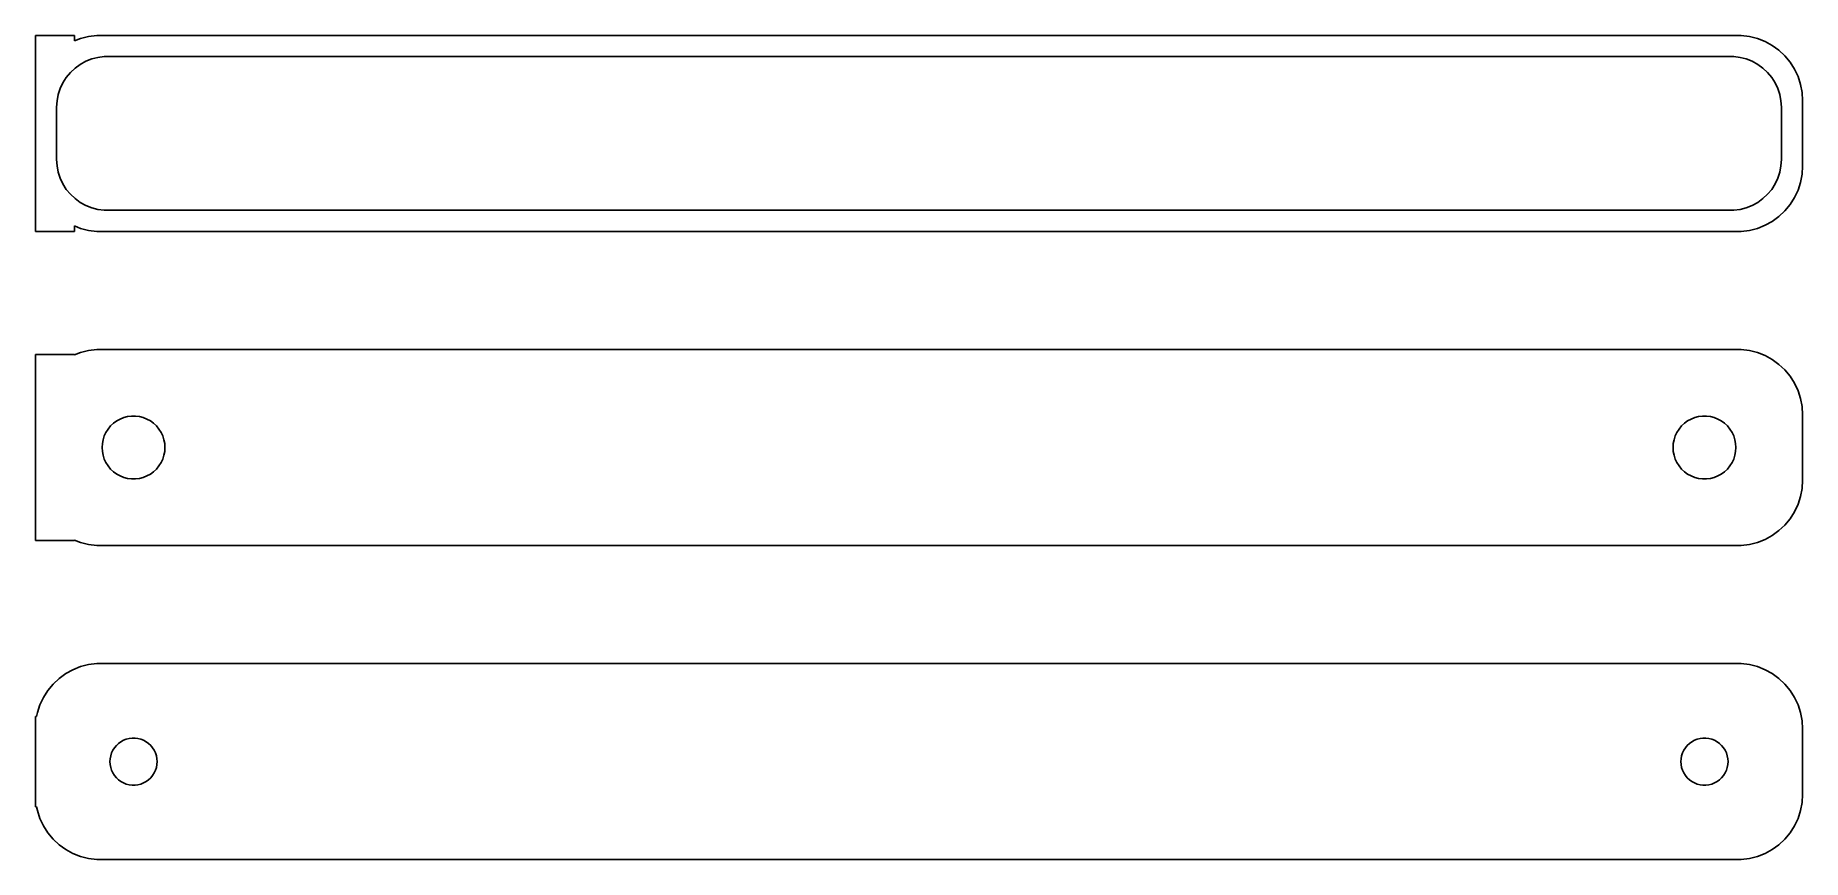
# Model space of a CAD drawing. Header units: metres. Extents: x -68 to 68, y 41 to 103.
import ezdxf

# ---------------------------------------------------------------- set-up
doc = ezdxf.new("R2010")
doc.units = ezdxf.units.M

msp = doc.modelspace()

# ---------------------------------------------------------------- linework, layer by layer
for p, q in [((-64.5, 103.49), (-67.5, 103.49)), ((-67.5, 103.49), (-67.5, 88.5099)), ((-64.5, 103.075), (-64.5, 103.49)), ((-64.0451, 103.255), (-64.5, 103.075)), ((-63.4369, 103.411), (-64.0451, 103.255)), ((-62.8139, 103.49), (-63.4369, 103.411)), ((62.8139, 103.49), (-62.8139, 103.49)), ((63.4369, 103.411), (62.8139, 103.49)), ((64.0451, 103.255), (63.4369, 103.411)), ((64.6289, 103.024), (64.0451, 103.255)), ((65.1791, 102.722), (64.6289, 103.024)), ((65.6871, 102.353), (65.1791, 102.722)), ((-64.4685, 100.984), (-64.0751, 101.27)), ((-64.0751, 101.27), (-63.6489, 101.504)), ((-63.6489, 101.504), (-63.1967, 101.683)), ((-63.1967, 101.683), (-62.7256, 101.804)), ((-62.7256, 101.804), (-62.2432, 101.865)), ((-62.2432, 101.865), (62.2432, 101.865)), ((62.2432, 101.865), (62.7256, 101.804)), ((62.7256, 101.804), (63.1967, 101.683)), ((63.1967, 101.683), (63.6489, 101.504)), ((63.6489, 101.504), (64.0751, 101.27)), ((64.0751, 101.27), (64.4685, 100.984)), ((66.1448, 101.923), (65.6871, 102.353)), ((66.5451, 101.439), (66.1448, 101.923)), ((66.8815, 100.909), (66.5451, 101.439)), ((-65.3936, 99.8656), (-65.133, 100.276)), ((-65.133, 100.276), (-64.823, 100.651)), ((-64.823, 100.651), (-64.4685, 100.984)), ((64.4685, 100.984), (64.823, 100.651)), ((64.823, 100.651), (65.133, 100.276)), ((65.133, 100.276), (65.3936, 99.8656)), ((67.1489, 100.341), (66.8815, 100.909)), ((67.3429, 99.7434), (67.1489, 100.341)), ((-65.8421, 98.4854), (-65.751, 98.9631)), ((-65.751, 98.9631), (-65.6007, 99.4256)), ((-65.6007, 99.4256), (-65.3936, 99.8656)), ((65.3936, 99.8656), (65.6007, 99.4256)), ((65.6007, 99.4256), (65.751, 98.9631)), ((65.751, 98.9631), (65.8421, 98.4854)), ((67.4606, 99.1267), (67.3429, 99.7434)), ((67.5, 98.5), (67.4606, 99.1267)), ((-65.8726, 98), (-65.8421, 98.4854)), ((-65.8726, 94), (-65.8726, 98)), ((65.8421, 98.4854), (65.8726, 98)), ((65.8726, 98), (65.8726, 94)), ((67.5, 93.5), (67.5, 98.5)), ((-65.8421, 93.5146), (-65.8726, 94)), ((-65.751, 93.0369), (-65.8421, 93.5146)), ((65.8421, 93.5146), (65.751, 93.0369)), ((65.8726, 94), (65.8421, 93.5146)), ((67.4606, 92.8733), (67.5, 93.5)), ((-65.6007, 92.5744), (-65.751, 93.0369)), ((-65.3936, 92.1344), (-65.6007, 92.5744)), ((-65.133, 91.7237), (-65.3936, 92.1344)), ((65.3936, 92.1344), (65.133, 91.7237)), ((65.6007, 92.5744), (65.3936, 92.1344)), ((65.751, 93.0369), (65.6007, 92.5744)), ((67.1489, 91.6594), (67.3429, 92.2566)), ((67.3429, 92.2566), (67.4606, 92.8733)), ((-64.823, 91.349), (-65.133, 91.7237)), ((-64.4685, 91.0161), (-64.823, 91.349)), ((-64.0751, 90.7302), (-64.4685, 91.0161)), ((-63.6489, 90.4959), (-64.0751, 90.7302)), ((-63.1967, 90.3169), (-63.6489, 90.4959)), ((63.6489, 90.4959), (63.1967, 90.3169)), ((64.0751, 90.7302), (63.6489, 90.4959)), ((64.4685, 91.0161), (64.0751, 90.7302)), ((64.823, 91.349), (64.4685, 91.0161)), ((65.133, 91.7237), (64.823, 91.349)), ((66.1448, 90.0773), (66.5451, 90.5611)), ((66.5451, 90.5611), (66.8815, 91.0912)), ((66.8815, 91.0912), (67.1489, 91.6594)), ((-62.7256, 90.196), (-63.1967, 90.3169)), ((-62.2432, 90.135), (-62.7256, 90.196)), ((62.2432, 90.135), (-62.2432, 90.135)), ((62.7256, 90.196), (62.2432, 90.135)), ((63.1967, 90.3169), (62.7256, 90.196)), ((64.6289, 88.9759), (65.1791, 89.2784)), ((65.1791, 89.2784), (65.6871, 89.6474)), ((65.6871, 89.6474), (66.1448, 90.0773)), ((-67.5, 88.5099), (-64.5, 88.5099)), ((-64.5, 88.9248), (-64.0451, 88.7447)), ((-64.5, 88.5099), (-64.5, 88.9248)), ((-64.0451, 88.7447), (-63.4369, 88.5886)), ((-63.4369, 88.5886), (-62.8139, 88.5099)), ((-62.8139, 88.5099), (62.8139, 88.5099)), ((62.8139, 88.5099), (63.4369, 88.5886)), ((63.4369, 88.5886), (64.0451, 88.7447)), ((64.0451, 88.7447), (64.6289, 88.9759)), ((-64.5, 79.1148), (-67.5, 79.1148)), ((-67.5, 79.1148), (-67.5, 64.8852)), ((-64.0451, 79.2553), (-64.5, 79.0752)), ((-64.5, 79.0752), (-64.5, 79.1148)), ((-63.4369, 79.4114), (-64.0451, 79.2553)), ((-62.8139, 79.4901), (-63.4369, 79.4114)), ((62.8139, 79.4901), (-62.8139, 79.4901)), ((63.4369, 79.4114), (62.8139, 79.4901)), ((64.0451, 79.2553), (63.4369, 79.4114)), ((64.6289, 79.0241), (64.0451, 79.2553)), ((65.1791, 78.7216), (64.6289, 79.0241)), ((65.6871, 78.3526), (65.1791, 78.7216)), ((66.1448, 77.9227), (65.6871, 78.3526)), ((66.5451, 77.4389), (66.1448, 77.9227)), ((66.8815, 76.9088), (66.5451, 77.4389)), ((67.1489, 76.3406), (66.8815, 76.9088)), ((67.3429, 75.7434), (67.1489, 76.3406)), ((67.4606, 75.1267), (67.3429, 75.7434)), ((-61.0219, 74.1716), (-60.7416, 74.2825)), ((-60.7416, 74.2825), (-60.4497, 74.3575)), ((-60.4497, 74.3575), (-60.1507, 74.3953)), ((-60.1507, 74.3953), (-59.8493, 74.3953)), ((-59.8493, 74.3953), (-59.5503, 74.3575)), ((-59.5503, 74.3575), (-59.2584, 74.2825)), ((-59.2584, 74.2825), (-58.9781, 74.1716)), ((58.9781, 74.1716), (59.2584, 74.2825)), ((59.2584, 74.2825), (59.5503, 74.3575)), ((59.5503, 74.3575), (59.8493, 74.3953)), ((59.8493, 74.3953), (60.1507, 74.3953)), ((60.1507, 74.3953), (60.4497, 74.3575)), ((60.4497, 74.3575), (60.7416, 74.2825)), ((60.7416, 74.2825), (61.0219, 74.1716)), ((67.5, 74.5), (67.4606, 75.1267)), ((67.5, 69.5), (67.5, 74.5)), ((-62.2315, 72.8835), (-62.1031, 73.1562)), ((-62.1031, 73.1562), (-61.9416, 73.4107)), ((-61.9416, 73.4107), (-61.7495, 73.6429)), ((-61.7495, 73.6429), (-61.5298, 73.8492)), ((-61.5298, 73.8492), (-61.286, 74.0264)), ((-61.286, 74.0264), (-61.0219, 74.1716)), ((-58.9781, 74.1716), (-58.714, 74.0264)), ((-58.714, 74.0264), (-58.4702, 73.8492)), ((-58.4702, 73.8492), (-58.2505, 73.6429)), ((-58.2505, 73.6429), (-58.0583, 73.4107)), ((-58.0583, 73.4107), (-57.8969, 73.1562)), ((-57.8969, 73.1562), (-57.7685, 72.8835)), ((57.7685, 72.8835), (57.8969, 73.1562)), ((57.8969, 73.1562), (58.0583, 73.4107)), ((58.0583, 73.4107), (58.2505, 73.6429)), ((58.2505, 73.6429), (58.4702, 73.8492)), ((58.4702, 73.8492), (58.714, 74.0264)), ((58.714, 74.0264), (58.9781, 74.1716)), ((61.0219, 74.1716), (61.286, 74.0264)), ((61.286, 74.0264), (61.5298, 73.8492)), ((61.5298, 73.8492), (61.7495, 73.6429)), ((61.7495, 73.6429), (61.9416, 73.4107)), ((61.9416, 73.4107), (62.1031, 73.1562)), ((62.1031, 73.1562), (62.2315, 72.8835)), ((-62.4, 72), (-62.3811, 72.3008)), ((-62.3811, 71.6992), (-62.4, 72)), ((-62.3811, 72.3008), (-62.3246, 72.5968)), ((-62.3246, 71.4032), (-62.3811, 71.6992)), ((-62.3246, 72.5968), (-62.2315, 72.8835)), ((-57.7685, 72.8835), (-57.6754, 72.5968)), ((-57.6754, 72.5968), (-57.6189, 72.3008)), ((-57.6189, 71.6992), (-57.6754, 71.4032)), ((-57.6189, 72.3008), (-57.6, 72)), ((-57.6, 72), (-57.6189, 71.6992)), ((57.6, 72), (57.6189, 72.3008)), ((57.6189, 71.6992), (57.6, 72)), ((57.6189, 72.3008), (57.6754, 72.5968)), ((57.6754, 71.4032), (57.6189, 71.6992)), ((57.6754, 72.5968), (57.7685, 72.8835)), ((62.2315, 72.8835), (62.3246, 72.5968)), ((62.3246, 72.5968), (62.3811, 72.3008)), ((62.3811, 71.6992), (62.3246, 71.4032)), ((62.3811, 72.3008), (62.4, 72)), ((62.4, 72), (62.3811, 71.6992)), ((-62.2315, 71.1165), (-62.3246, 71.4032)), ((-62.1031, 70.8438), (-62.2315, 71.1165)), ((-61.9416, 70.5893), (-62.1031, 70.8438)), ((-61.7495, 70.3571), (-61.9416, 70.5893)), ((-61.5298, 70.1508), (-61.7495, 70.3571)), ((-58.2505, 70.3571), (-58.4702, 70.1508)), ((-58.0583, 70.5893), (-58.2505, 70.3571)), ((-57.8969, 70.8438), (-58.0583, 70.5893)), ((-57.7685, 71.1165), (-57.8969, 70.8438)), ((-57.6754, 71.4032), (-57.7685, 71.1165)), ((57.7685, 71.1165), (57.6754, 71.4032)), ((57.8969, 70.8438), (57.7685, 71.1165)), ((58.0583, 70.5893), (57.8969, 70.8438)), ((58.2505, 70.3571), (58.0583, 70.5893)), ((58.4702, 70.1508), (58.2505, 70.3571)), ((61.7495, 70.3571), (61.5298, 70.1508)), ((61.9416, 70.5893), (61.7495, 70.3571)), ((62.1031, 70.8438), (61.9416, 70.5893)), ((62.2315, 71.1165), (62.1031, 70.8438)), ((62.3246, 71.4032), (62.2315, 71.1165)), ((-61.286, 69.9736), (-61.5298, 70.1508)), ((-61.0219, 69.8284), (-61.286, 69.9736)), ((-60.7416, 69.7175), (-61.0219, 69.8284)), ((-60.4497, 69.6425), (-60.7416, 69.7175)), ((-60.1507, 69.6047), (-60.4497, 69.6425)), ((-59.8493, 69.6047), (-60.1507, 69.6047)), ((-59.5503, 69.6425), (-59.8493, 69.6047)), ((-59.2584, 69.7175), (-59.5503, 69.6425)), ((-58.9781, 69.8284), (-59.2584, 69.7175)), ((-58.714, 69.9736), (-58.9781, 69.8284)), ((-58.4702, 70.1508), (-58.714, 69.9736)), ((58.714, 69.9736), (58.4702, 70.1508)), ((58.9781, 69.8284), (58.714, 69.9736)), ((59.2584, 69.7175), (58.9781, 69.8284)), ((59.5503, 69.6425), (59.2584, 69.7175)), ((59.8493, 69.6047), (59.5503, 69.6425)), ((60.1507, 69.6047), (59.8493, 69.6047)), ((60.4497, 69.6425), (60.1507, 69.6047)), ((60.7416, 69.7175), (60.4497, 69.6425)), ((61.0219, 69.8284), (60.7416, 69.7175)), ((61.286, 69.9736), (61.0219, 69.8284)), ((61.5298, 70.1508), (61.286, 69.9736)), ((67.3429, 68.2566), (67.4606, 68.8733)), ((67.4606, 68.8733), (67.5, 69.5)), ((66.8815, 67.0912), (67.1489, 67.6594)), ((67.1489, 67.6594), (67.3429, 68.2566)), ((66.1448, 66.0773), (66.5451, 66.5611)), ((66.5451, 66.5611), (66.8815, 67.0912)), ((-67.5, 64.8852), (-64.5, 64.8852)), ((-64.5, 64.8852), (-64.5, 64.9248)), ((-64.5, 64.9248), (-64.0451, 64.7447)), ((64.0451, 64.7447), (64.6289, 64.9759)), ((64.6289, 64.9759), (65.1791, 65.2784)), ((65.1791, 65.2784), (65.6871, 65.6474)), ((65.6871, 65.6474), (66.1448, 66.0773)), ((-64.0451, 64.7447), (-63.4369, 64.5886)), ((-63.4369, 64.5886), (-62.8139, 64.5099)), ((-62.8139, 64.5099), (62.8139, 64.5099)), ((62.8139, 64.5099), (63.4369, 64.5886)), ((63.4369, 64.5886), (64.0451, 64.7447)), ((-63.4369, 55.4114), (-64.0451, 55.2553)), ((-62.8139, 55.4901), (-63.4369, 55.4114)), ((62.8139, 55.4901), (-62.8139, 55.4901)), ((63.4369, 55.4114), (62.8139, 55.4901)), ((64.0451, 55.2553), (63.4369, 55.4114)), ((-65.6871, 54.3526), (-66.1448, 53.9227)), ((-65.1791, 54.7216), (-65.6871, 54.3526)), ((-64.6289, 55.0241), (-65.1791, 54.7216)), ((-64.0451, 55.2553), (-64.6289, 55.0241)), ((64.6289, 55.0241), (64.0451, 55.2553)), ((65.1791, 54.7216), (64.6289, 55.0241)), ((65.6871, 54.3526), (65.1791, 54.7216)), ((66.1448, 53.9227), (65.6871, 54.3526)), ((-66.8815, 52.9088), (-67.1489, 52.3406)), ((-66.5451, 53.4389), (-66.8815, 52.9088)), ((-66.1448, 53.9227), (-66.5451, 53.4389)), ((66.5451, 53.4389), (66.1448, 53.9227)), ((66.8815, 52.9088), (66.5451, 53.4389)), ((67.1489, 52.3406), (66.8815, 52.9088)), ((-67.4, 51.4442), (-67.5, 51.4442)), ((-67.5, 51.4442), (-67.5, 44.5558)), ((-67.3429, 51.7434), (-67.4, 51.4442)), ((-67.1489, 52.3406), (-67.3429, 51.7434)), ((67.3429, 51.7434), (67.1489, 52.3406)), ((67.4606, 51.1267), (67.3429, 51.7434)), ((67.5, 50.5), (67.4606, 51.1267)), ((67.5, 45.5), (67.5, 50.5)), ((-61.7434, 48.4476), (-61.6736, 48.6626)), ((-61.6736, 48.6626), (-61.5773, 48.8671)), ((-61.5773, 48.8671), (-61.4562, 49.058)), ((-61.4562, 49.058), (-61.3121, 49.2322)), ((-61.3121, 49.2322), (-61.1474, 49.3869)), ((-61.1474, 49.3869), (-60.9645, 49.5198)), ((-60.9645, 49.5198), (-60.7664, 49.6287)), ((-60.7664, 49.6287), (-60.5562, 49.7119)), ((-60.5562, 49.7119), (-60.3373, 49.7681)), ((-60.3373, 49.7681), (-60.113, 49.7964)), ((-60.113, 49.7964), (-59.887, 49.7964)), ((-59.887, 49.7964), (-59.6627, 49.7681)), ((-59.6627, 49.7681), (-59.4438, 49.7119)), ((-59.4438, 49.7119), (-59.2336, 49.6287)), ((-59.2336, 49.6287), (-59.0355, 49.5198)), ((-59.0355, 49.5198), (-58.8526, 49.3869)), ((-58.8526, 49.3869), (-58.6879, 49.2322)), ((-58.6879, 49.2322), (-58.5438, 49.058)), ((-58.5438, 49.058), (-58.4226, 48.8671)), ((-58.4226, 48.8671), (-58.3264, 48.6626)), ((-58.3264, 48.6626), (-58.2565, 48.4476)), ((58.2565, 48.4476), (58.3264, 48.6626)), ((58.3264, 48.6626), (58.4226, 48.8671)), ((58.4226, 48.8671), (58.5438, 49.058)), ((58.5438, 49.058), (58.6879, 49.2322)), ((58.6879, 49.2322), (58.8526, 49.3869)), ((58.8526, 49.3869), (59.0355, 49.5198)), ((59.0355, 49.5198), (59.2336, 49.6287)), ((59.2336, 49.6287), (59.4438, 49.7119)), ((59.4438, 49.7119), (59.6627, 49.7681)), ((59.6627, 49.7681), (59.887, 49.7964)), ((59.887, 49.7964), (60.113, 49.7964)), ((60.113, 49.7964), (60.3373, 49.7681)), ((60.3373, 49.7681), (60.5562, 49.7119)), ((60.5562, 49.7119), (60.7664, 49.6287)), ((60.7664, 49.6287), (60.9645, 49.5198)), ((60.9645, 49.5198), (61.1474, 49.3869)), ((61.1474, 49.3869), (61.3121, 49.2322)), ((61.3121, 49.2322), (61.4562, 49.058)), ((61.4562, 49.058), (61.5773, 48.8671)), ((61.5773, 48.8671), (61.6736, 48.6626)), ((61.6736, 48.6626), (61.7434, 48.4476)), ((-61.8, 48), (-61.7858, 48.2256)), ((-61.7858, 47.7744), (-61.8, 48)), ((-61.7858, 48.2256), (-61.7434, 48.4476)), ((-61.7434, 47.5524), (-61.7858, 47.7744)), ((-61.6736, 47.3374), (-61.7434, 47.5524)), ((-61.5773, 47.1329), (-61.6736, 47.3374)), ((-58.3264, 47.3374), (-58.4226, 47.1329)), ((-58.2565, 47.5524), (-58.3264, 47.3374)), ((-58.2565, 48.4476), (-58.2142, 48.2256)), ((-58.2142, 47.7744), (-58.2565, 47.5524)), ((-58.2142, 48.2256), (-58.2, 48)), ((-58.2, 48), (-58.2142, 47.7744)), ((58.2, 48), (58.2142, 48.2256)), ((58.2142, 47.7744), (58.2, 48)), ((58.2142, 48.2256), (58.2565, 48.4476)), ((58.2565, 47.5524), (58.2142, 47.7744)), ((58.3264, 47.3374), (58.2565, 47.5524)), ((58.4226, 47.1329), (58.3264, 47.3374)), ((61.6736, 47.3374), (61.5773, 47.1329)), ((61.7434, 47.5524), (61.6736, 47.3374)), ((61.7434, 48.4476), (61.7858, 48.2256)), ((61.7858, 47.7744), (61.7434, 47.5524)), ((61.7858, 48.2256), (61.8, 48)), ((61.8, 48), (61.7858, 47.7744)), ((-61.4562, 46.942), (-61.5773, 47.1329)), ((-61.3121, 46.7678), (-61.4562, 46.942)), ((-61.1474, 46.6131), (-61.3121, 46.7678)), ((-60.9645, 46.4802), (-61.1474, 46.6131)), ((-60.7664, 46.3713), (-60.9645, 46.4802)), ((-60.5562, 46.2881), (-60.7664, 46.3713)), ((-60.3373, 46.2319), (-60.5562, 46.2881)), ((-60.113, 46.2036), (-60.3373, 46.2319)), ((-59.887, 46.2036), (-60.113, 46.2036)), ((-59.6627, 46.2319), (-59.887, 46.2036)), ((-59.4438, 46.2881), (-59.6627, 46.2319)), ((-59.2336, 46.3713), (-59.4438, 46.2881)), ((-59.0355, 46.4802), (-59.2336, 46.3713)), ((-58.8526, 46.6131), (-59.0355, 46.4802)), ((-58.6879, 46.7678), (-58.8526, 46.6131)), ((-58.5438, 46.942), (-58.6879, 46.7678)), ((-58.4226, 47.1329), (-58.5438, 46.942)), ((58.5438, 46.942), (58.4226, 47.1329)), ((58.6879, 46.7678), (58.5438, 46.942)), ((58.8526, 46.6131), (58.6879, 46.7678)), ((59.0355, 46.4802), (58.8526, 46.6131)), ((59.2336, 46.3713), (59.0355, 46.4802)), ((59.4438, 46.2881), (59.2336, 46.3713)), ((59.6627, 46.2319), (59.4438, 46.2881)), ((59.887, 46.2036), (59.6627, 46.2319)), ((60.113, 46.2036), (59.887, 46.2036)), ((60.3373, 46.2319), (60.113, 46.2036)), ((60.5562, 46.2881), (60.3373, 46.2319)), ((60.7664, 46.3713), (60.5562, 46.2881)), ((60.9645, 46.4802), (60.7664, 46.3713)), ((61.1474, 46.6131), (60.9645, 46.4802)), ((61.3121, 46.7678), (61.1474, 46.6131)), ((61.4562, 46.942), (61.3121, 46.7678)), ((61.5773, 47.1329), (61.4562, 46.942)), ((-67.5, 44.5558), (-67.4, 44.5558)), ((-67.4, 44.5558), (-67.3429, 44.2566)), ((67.3429, 44.2566), (67.4606, 44.8733)), ((67.4606, 44.8733), (67.5, 45.5)), ((-67.3429, 44.2566), (-67.1489, 43.6594)), ((-67.1489, 43.6594), (-66.8815, 43.0912)), ((66.8815, 43.0912), (67.1489, 43.6594)), ((67.1489, 43.6594), (67.3429, 44.2566)), ((-66.8815, 43.0912), (-66.5451, 42.5611)), ((-66.5451, 42.5611), (-66.1448, 42.0773)), ((-66.1448, 42.0773), (-65.6871, 41.6474)), ((65.6871, 41.6474), (66.1448, 42.0773)), ((66.1448, 42.0773), (66.5451, 42.5611)), ((66.5451, 42.5611), (66.8815, 43.0912)), ((-65.6871, 41.6474), (-65.1791, 41.2784)), ((-65.1791, 41.2784), (-64.6289, 40.9759)), ((-64.6289, 40.9759), (-64.0451, 40.7447)), ((-64.0451, 40.7447), (-63.4369, 40.5886)), ((-63.4369, 40.5886), (-62.8139, 40.5099)), ((-62.8139, 40.5099), (62.8139, 40.5099)), ((62.8139, 40.5099), (63.4369, 40.5886)), ((63.4369, 40.5886), (64.0451, 40.7447)), ((64.0451, 40.7447), (64.6289, 40.9759)), ((64.6289, 40.9759), (65.1791, 41.2784)), ((65.1791, 41.2784), (65.6871, 41.6474))]:
    msp.add_line(p, q)

doc.saveas('drawing.dxf')
